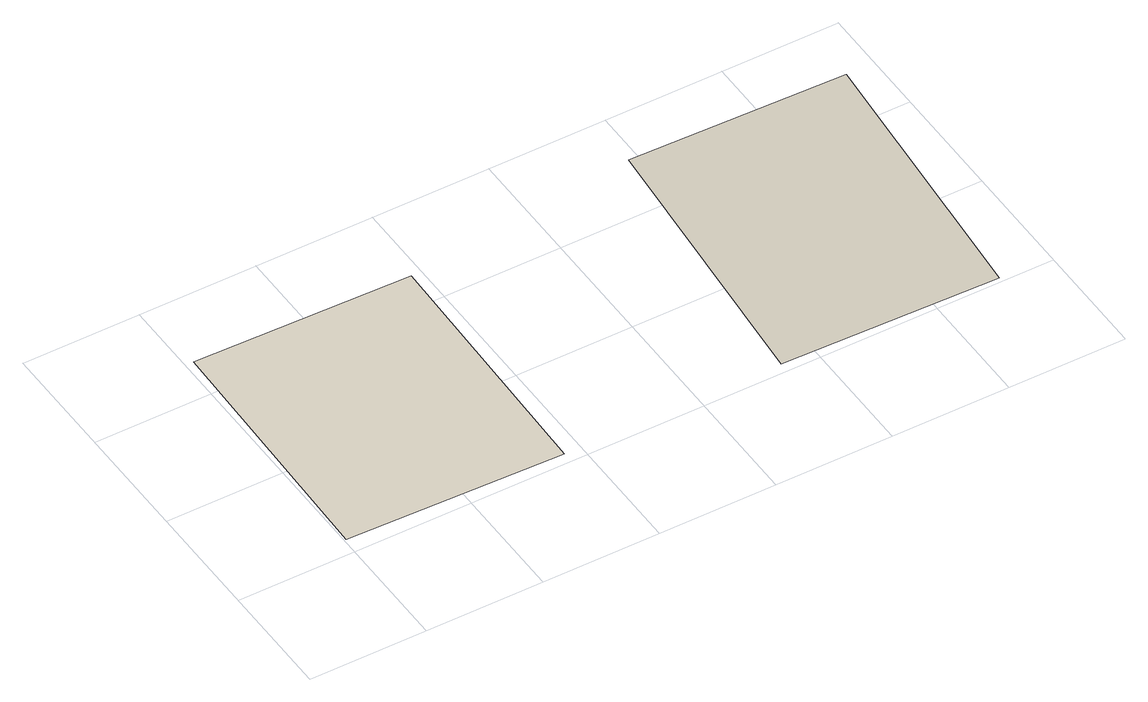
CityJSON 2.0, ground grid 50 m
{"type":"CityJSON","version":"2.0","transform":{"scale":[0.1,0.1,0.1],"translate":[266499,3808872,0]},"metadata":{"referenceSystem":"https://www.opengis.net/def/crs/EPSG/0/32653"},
"CityObjects":{
"building1":{"type":"Building","attributes":{"measuredHeight":12.5},"geometry":[{"type":"MultiSurface","lod":"0","boundaries":[[[0,1,2,3]]]}]},
"building2":{"type":"Building","geometry":[{"type":"MultiSurface","lod":"0","boundaries":[[[4,5,6,7]]]}]}
},
"vertices":[
[929,48,0],[956,1157,0],[37,1180,0],[9,71,0],
[2768,2,20],[2795,1111,150],[1876,1134,150],[1848,25,20]
]}
